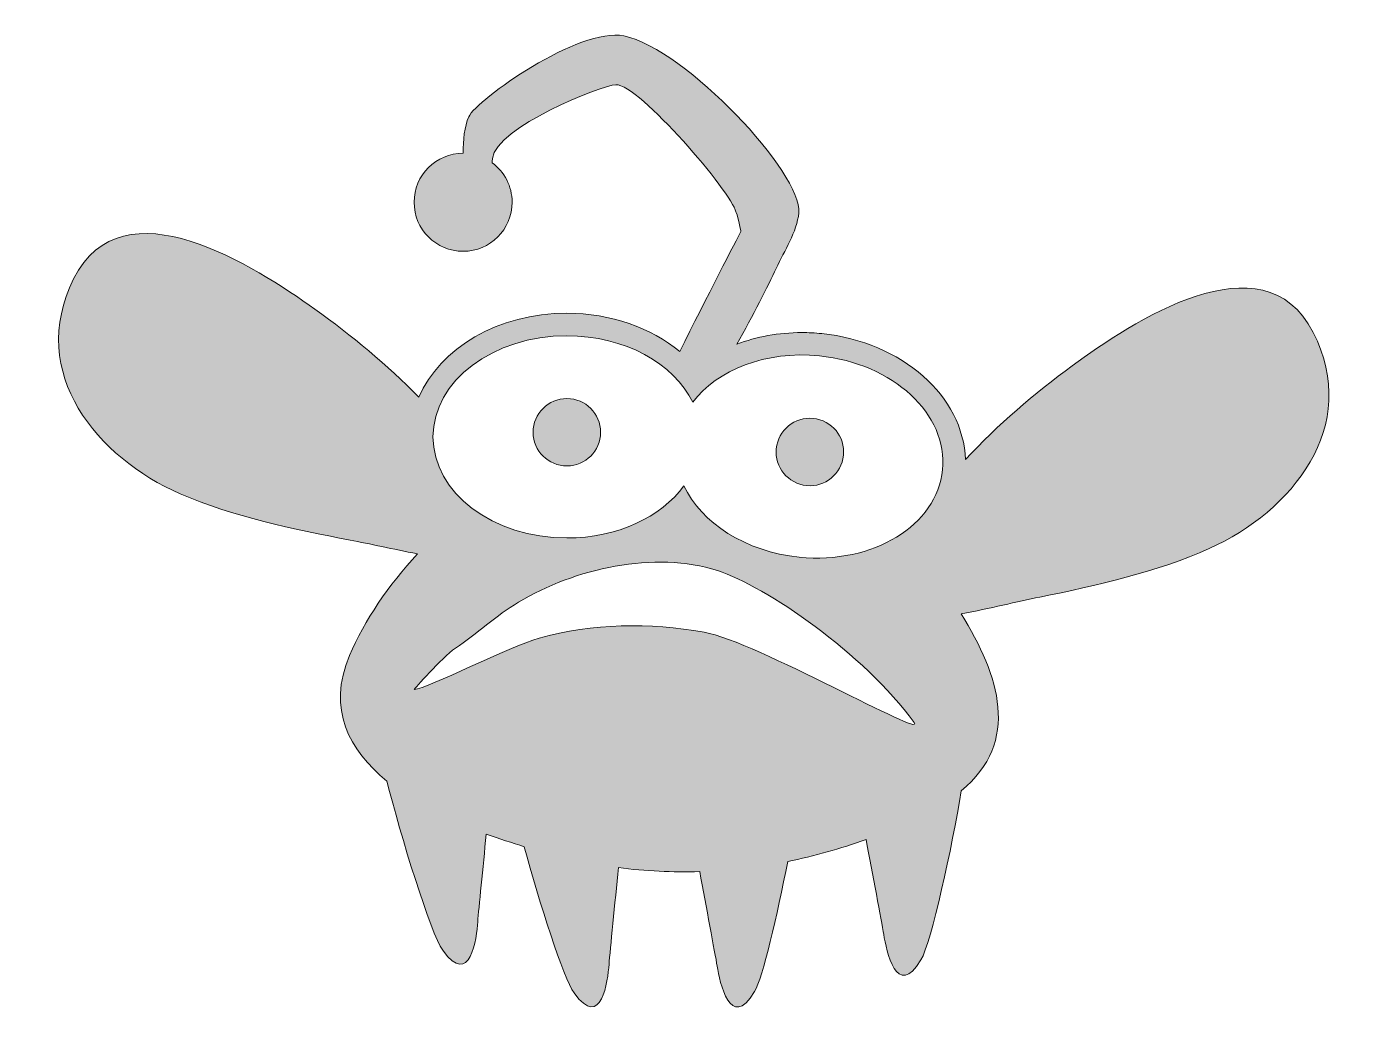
# Model space of a CAD drawing. Header units: inches. Extents: x -3 to 104, y -2 to 78.
import ezdxf

# ---------------------------------------------------------------- set-up
doc = ezdxf.new("R2010")
doc.units = ezdxf.units.IN
doc.header["$MEASUREMENT"] = 0
doc.layers.add('Layer 1', color=7, linetype='Continuous')

msp = doc.modelspace()

# ---------------------------------------------------------------- hatches: boundary and pattern name
at = {"layer": 'Layer 1', "true_color": 0xfdb91a}
h = msp.add_hatch(color=40, dxfattribs=at)
h.dxf.hatch_style = 2
edge = h.paths.add_edge_path()
edge.add_spline(control_points=[(100.34, 53.94), (96.34, 61.77), (85.79, 54.74), (81.07, 51.28), (78.04, 49.06), (75.1, 46.56), (72.52, 43.78), (72.38, 48.8), (67.46, 53.21), (61.03, 53.85), (60.5, 53.91), (59.96, 53.93), (59.44, 53.93), (57.57, 53.93), (55.81, 53.6), (54.24, 53), (55.52, 55.3), (56.72, 57.63), (57.39, 59.06), (58.06, 60.51), (59.04, 61.94), (59.2, 63.52), (59.51, 66.6), (50.18, 76.61), (45.21, 77.65), (41.65, 78.39), (33.41, 72.54), (32.8, 71.19), (32.45, 70.41), (32.35, 69.33), (32.35, 68.27), (30.18, 68.27), (28.43, 66.52), (28.43, 64.35), (28.43, 62.19), (30.18, 60.43), (32.35, 60.43), (34.52, 60.43), (36.27, 62.19), (36.27, 64.35), (36.27, 65.65), (35.65, 66.79), (34.68, 67.51), (34.68, 67.63), (34.69, 67.74), (34.7, 67.85), (34.99, 70.35), (43.38, 73.71), (44.57, 73.75), (46.41, 73.82), (53.87, 65.07), (54.16, 63.59), (54.24, 63.59), (54.56, 62.08), (54.57, 62.01), (54.24, 61.4), (51.82, 56.7), (49.67, 52.42), (47.4, 54.3), (44.19, 55.48), (40.65, 55.48), (35.15, 55.48), (30.48, 52.66), (28.81, 48.76), (26.28, 51.36), (23.43, 53.71), (20.5, 55.8), (15.74, 59.2), (5.11, 66.1), (1.2, 58.23), (-2.55, 50.66), (3.11, 43.92), (9.72, 41.05), (13.92, 39.23), (18.8, 38.2), (23.32, 37.34), (24.87, 37.04), (26.75, 36.62), (28.69, 36.24), (26.39, 33.71), (24.46, 30.95), (23.26, 28.1), (21.47, 23.84), (23.2, 20.56), (26.26, 18.07), (27.32, 13.8), (29.77, 5.87), (30.72, 4.55), (32.93, 1.46), (33.43, 5.55), (33.52, 6.82), (33.6, 7.91), (33.94, 11.17), (34.2, 13.84), (35.25, 13.46), (36.27, 13.12), (37.24, 12.82), (38.43, 8.43), (40.39, 2.3), (41.22, 1.14), (43.43, -1.94), (43.92, 2.15), (44.02, 3.42), (44.11, 4.6), (44.5, 8.39), (44.77, 11.15), (46.94, 10.87), (49.11, 10.77), (51.27, 10.83), (51.77, 8.1), (52.48, 4.43), (52.67, 3.27), (52.87, 2.01), (53.72, -2.02), (55.66, 1.25), (56.3, 2.33), (57.49, 7.39), (58.31, 11.64), (60.43, 12.07), (62.52, 12.66), (64.58, 13.41), (65.09, 10.68), (65.8, 6.97), (65.99, 5.8), (66.19, 4.54), (67.04, 0.52), (68.97, 3.78), (69.79, 5.14), (71.48, 12.88), (72.19, 17.29), (76.97, 21.25), (75.24, 26.48), (72.19, 31.44), (74.47, 31.88), (76.68, 32.42), (78.47, 32.78), (82.98, 33.7), (87.85, 34.79), (92.03, 36.67), (98.61, 39.62), (104.19, 46.42), (100.34, 53.94)], knot_values=[0, 0, 0, 0, 1, 1, 1, 2, 2, 2, 3, 3, 3, 4, 4, 4, 5, 5, 5, 6, 6, 6, 7, 7, 7, 8, 8, 8, 9, 9, 9, 10, 10, 10, 11, 11, 11, 12, 12, 12, 13, 13, 13, 14, 14, 14, 15, 15, 15, 16, 16, 16, 17, 17, 17, 18, 18, 18, 19, 19, 19, 20, 20, 20, 21, 21, 21, 22, 22, 22, 23, 23, 23, 24, 24, 24, 25, 25, 25, 26, 26, 26, 27, 27, 27, 28, 28, 28, 29, 29, 29, 30, 30, 30, 31, 31, 31, 32, 32, 32, 33, 33, 33, 34, 34, 34, 35, 35, 35, 36, 36, 36, 37, 37, 37, 38, 38, 38, 39, 39, 39, 40, 40, 40, 41, 41, 41, 42, 42, 42, 43, 43, 43, 44, 44, 44, 45, 45, 45, 46, 46, 46, 47, 47, 47, 47], degree=3, periodic=1)
edge = h.paths.add_edge_path()
edge.add_spline(control_points=[(51.64, 29.97), (47.23, 30.76), (42.75, 30.69), (38.42, 29.49), (36.07, 28.84), (29.52, 25.47), (28.43, 25.39), (28.43, 25.39), (30.61, 27.93), (31.73, 28.69), (33.44, 29.84), (35.01, 31.31), (36.78, 32.38), (41.21, 35.05), (47.69, 36.52), (52.7, 34.9), (56.55, 33.64), (64.41, 28.3), (68.42, 22.76), (69.39, 21.41), (55.76, 29.23), (51.64, 29.97)], knot_values=[0, 0, 0, 0, 1, 1, 1, 2, 2, 2, 3, 3, 3, 4, 4, 4, 5, 5, 5, 6, 6, 6, 7, 7, 7, 7], degree=3, periodic=1)
edge = h.paths.add_edge_path()
edge.add_spline(control_points=[(70.7, 42.96), (70.26, 38.51), (65.13, 35.39), (59.24, 35.97), (54.93, 36.41), (51.4, 38.72), (50.01, 41.68), (48.19, 39.19), (44.68, 37.51), (40.65, 37.51), (34.74, 37.51), (29.94, 41.13), (29.94, 45.6), (29.94, 50.06), (34.74, 53.68), (40.65, 53.68), (45.28, 53.68), (49.22, 51.46), (50.71, 48.36), (52.68, 50.95), (56.56, 52.5), (60.85, 52.07), (66.74, 51.48), (71.14, 47.4), (70.7, 42.96)], knot_values=[0, 0, 0, 0, 1, 1, 1, 2, 2, 2, 3, 3, 3, 4, 4, 4, 5, 5, 5, 6, 6, 6, 7, 7, 7, 8, 8, 8, 8], degree=3, periodic=1)
h = msp.add_hatch(color=40, dxfattribs=at)
h.dxf.hatch_style = 2
edge = h.paths.add_edge_path()
edge.add_spline(control_points=[(40.65, 48.66), (39.16, 48.66), (37.95, 47.45), (37.95, 45.96), (37.95, 44.47), (39.16, 43.27), (40.65, 43.27), (42.14, 43.27), (43.34, 44.47), (43.34, 45.96), (43.34, 47.45), (42.14, 48.66), (40.65, 48.66)], knot_values=[0, 0, 0, 0, 1, 1, 1, 2, 2, 2, 3, 3, 3, 4, 4, 4, 4], degree=3, periodic=1)
h = msp.add_hatch(color=40, dxfattribs=at)
h.dxf.hatch_style = 2
edge = h.paths.add_edge_path()
edge.add_spline(control_points=[(60.35, 47.07), (58.87, 47.22), (57.55, 46.13), (57.4, 44.65), (57.25, 43.17), (58.34, 41.85), (59.82, 41.7), (61.3, 41.55), (62.62, 42.63), (62.77, 44.12), (62.92, 45.6), (61.84, 46.92), (60.35, 47.07)], knot_values=[0, 0, 0, 0, 1, 1, 1, 2, 2, 2, 3, 3, 3, 4, 4, 4, 4], degree=3, periodic=1)

# ---------------------------------------------------------------- linework, layer by layer
at = {"layer": 'Layer 1', "lineweight": 0}
for points, knots in [([(100.34, 53.94), (96.34, 61.77), (85.79, 54.74), (81.07, 51.28), (78.04, 49.06), (75.1, 46.56), (72.52, 43.78), (72.38, 48.8), (67.46, 53.21), (61.03, 53.85), (60.5, 53.91), (59.96, 53.93), (59.44, 53.93), (57.57, 53.93), (55.81, 53.6), (54.24, 53), (55.52, 55.3), (56.72, 57.63), (57.39, 59.06), (58.06, 60.51), (59.04, 61.94), (59.2, 63.52), (59.51, 66.6), (50.18, 76.61), (45.21, 77.65), (41.65, 78.39), (33.41, 72.54), (32.8, 71.19), (32.45, 70.41), (32.35, 69.33), (32.35, 68.27), (30.18, 68.27), (28.43, 66.52), (28.43, 64.35), (28.43, 62.19), (30.18, 60.43), (32.35, 60.43), (34.52, 60.43), (36.27, 62.19), (36.27, 64.35), (36.27, 65.65), (35.65, 66.79), (34.68, 67.51), (34.68, 67.63), (34.69, 67.74), (34.7, 67.85), (34.99, 70.35), (43.38, 73.71), (44.57, 73.75), (46.41, 73.82), (53.87, 65.07), (54.16, 63.59), (54.24, 63.59), (54.56, 62.08), (54.57, 62.01), (54.24, 61.4), (51.82, 56.7), (49.67, 52.42), (47.4, 54.3), (44.19, 55.48), (40.65, 55.48), (35.15, 55.48), (30.48, 52.66), (28.81, 48.76), (26.28, 51.36), (23.43, 53.71), (20.5, 55.8), (15.74, 59.2), (5.11, 66.1), (1.2, 58.23), (-2.55, 50.66), (3.11, 43.92), (9.72, 41.05), (13.92, 39.23), (18.8, 38.2), (23.32, 37.34), (24.87, 37.04), (26.75, 36.62), (28.69, 36.24), (26.39, 33.71), (24.46, 30.95), (23.26, 28.1), (21.47, 23.84), (23.2, 20.56), (26.26, 18.07), (27.32, 13.8), (29.77, 5.87), (30.72, 4.55), (32.93, 1.46), (33.43, 5.55), (33.52, 6.82), (33.6, 7.91), (33.94, 11.17), (34.2, 13.84), (35.25, 13.46), (36.27, 13.12), (37.24, 12.82), (38.43, 8.43), (40.39, 2.3), (41.22, 1.14), (43.43, -1.94), (43.92, 2.15), (44.02, 3.42), (44.11, 4.6), (44.5, 8.39), (44.77, 11.15), (46.94, 10.87), (49.11, 10.77), (51.27, 10.83), (51.77, 8.1), (52.48, 4.43), (52.67, 3.27), (52.87, 2.01), (53.72, -2.02), (55.66, 1.25), (56.3, 2.33), (57.49, 7.39), (58.31, 11.64), (60.43, 12.07), (62.52, 12.66), (64.58, 13.41), (65.09, 10.68), (65.8, 6.97), (65.99, 5.8), (66.19, 4.54), (67.04, 0.52), (68.97, 3.78), (69.79, 5.14), (71.48, 12.88), (72.19, 17.29), (76.97, 21.25), (75.24, 26.48), (72.19, 31.44), (74.47, 31.88), (76.68, 32.42), (78.47, 32.78), (82.98, 33.7), (87.85, 34.79), (92.03, 36.67), (98.61, 39.62), (104.19, 46.42), (100.34, 53.94)], [0, 0, 0, 0, 1, 1, 1, 2, 2, 2, 3, 3, 3, 4, 4, 4, 5, 5, 5, 6, 6, 6, 7, 7, 7, 8, 8, 8, 9, 9, 9, 10, 10, 10, 11, 11, 11, 12, 12, 12, 13, 13, 13, 14, 14, 14, 15, 15, 15, 16, 16, 16, 17, 17, 17, 18, 18, 18, 19, 19, 19, 20, 20, 20, 21, 21, 21, 22, 22, 22, 23, 23, 23, 24, 24, 24, 25, 25, 25, 26, 26, 26, 27, 27, 27, 28, 28, 28, 29, 29, 29, 30, 30, 30, 31, 31, 31, 32, 32, 32, 33, 33, 33, 34, 34, 34, 35, 35, 35, 36, 36, 36, 37, 37, 37, 38, 38, 38, 39, 39, 39, 40, 40, 40, 41, 41, 41, 42, 42, 42, 43, 43, 43, 44, 44, 44, 45, 45, 45, 46, 46, 46, 47, 47, 47, 47]), ([(70.7, 42.96), (70.26, 38.51), (65.13, 35.39), (59.24, 35.97), (54.93, 36.41), (51.4, 38.72), (50.01, 41.68), (48.19, 39.19), (44.68, 37.51), (40.65, 37.51), (34.74, 37.51), (29.94, 41.13), (29.94, 45.6), (29.94, 50.06), (34.74, 53.68), (40.65, 53.68), (45.28, 53.68), (49.22, 51.46), (50.71, 48.36), (52.68, 50.95), (56.56, 52.5), (60.85, 52.07), (66.74, 51.48), (71.14, 47.4), (70.7, 42.96)], [0, 0, 0, 0, 1, 1, 1, 2, 2, 2, 3, 3, 3, 4, 4, 4, 5, 5, 5, 6, 6, 6, 7, 7, 7, 8, 8, 8, 8]), ([(40.65, 48.66), (39.16, 48.66), (37.95, 47.45), (37.95, 45.96), (37.95, 44.47), (39.16, 43.27), (40.65, 43.27), (42.14, 43.27), (43.34, 44.47), (43.34, 45.96), (43.34, 47.45), (42.14, 48.66), (40.65, 48.66)], [0, 0, 0, 0, 1, 1, 1, 2, 2, 2, 3, 3, 3, 4, 4, 4, 4]), ([(60.35, 47.07), (58.87, 47.22), (57.55, 46.13), (57.4, 44.65), (57.25, 43.17), (58.34, 41.85), (59.82, 41.7), (61.3, 41.55), (62.62, 42.63), (62.77, 44.12), (62.92, 45.6), (61.84, 46.92), (60.35, 47.07)], [0, 0, 0, 0, 1, 1, 1, 2, 2, 2, 3, 3, 3, 4, 4, 4, 4]), ([(51.64, 29.97), (47.23, 30.76), (42.75, 30.69), (38.42, 29.49), (36.07, 28.84), (29.52, 25.47), (28.43, 25.39), (28.43, 25.39), (30.61, 27.93), (31.73, 28.69), (33.44, 29.84), (35.01, 31.31), (36.78, 32.38), (41.21, 35.05), (47.69, 36.52), (52.7, 34.9), (56.55, 33.64), (64.41, 28.3), (68.42, 22.76), (69.39, 21.41), (55.76, 29.23), (51.64, 29.97)], [0, 0, 0, 0, 1, 1, 1, 2, 2, 2, 3, 3, 3, 4, 4, 4, 5, 5, 5, 6, 6, 6, 7, 7, 7, 7])]:
    msp.add_open_spline(points, degree=3, knots=knots, dxfattribs=at)

doc.saveas('drawing.dxf')
